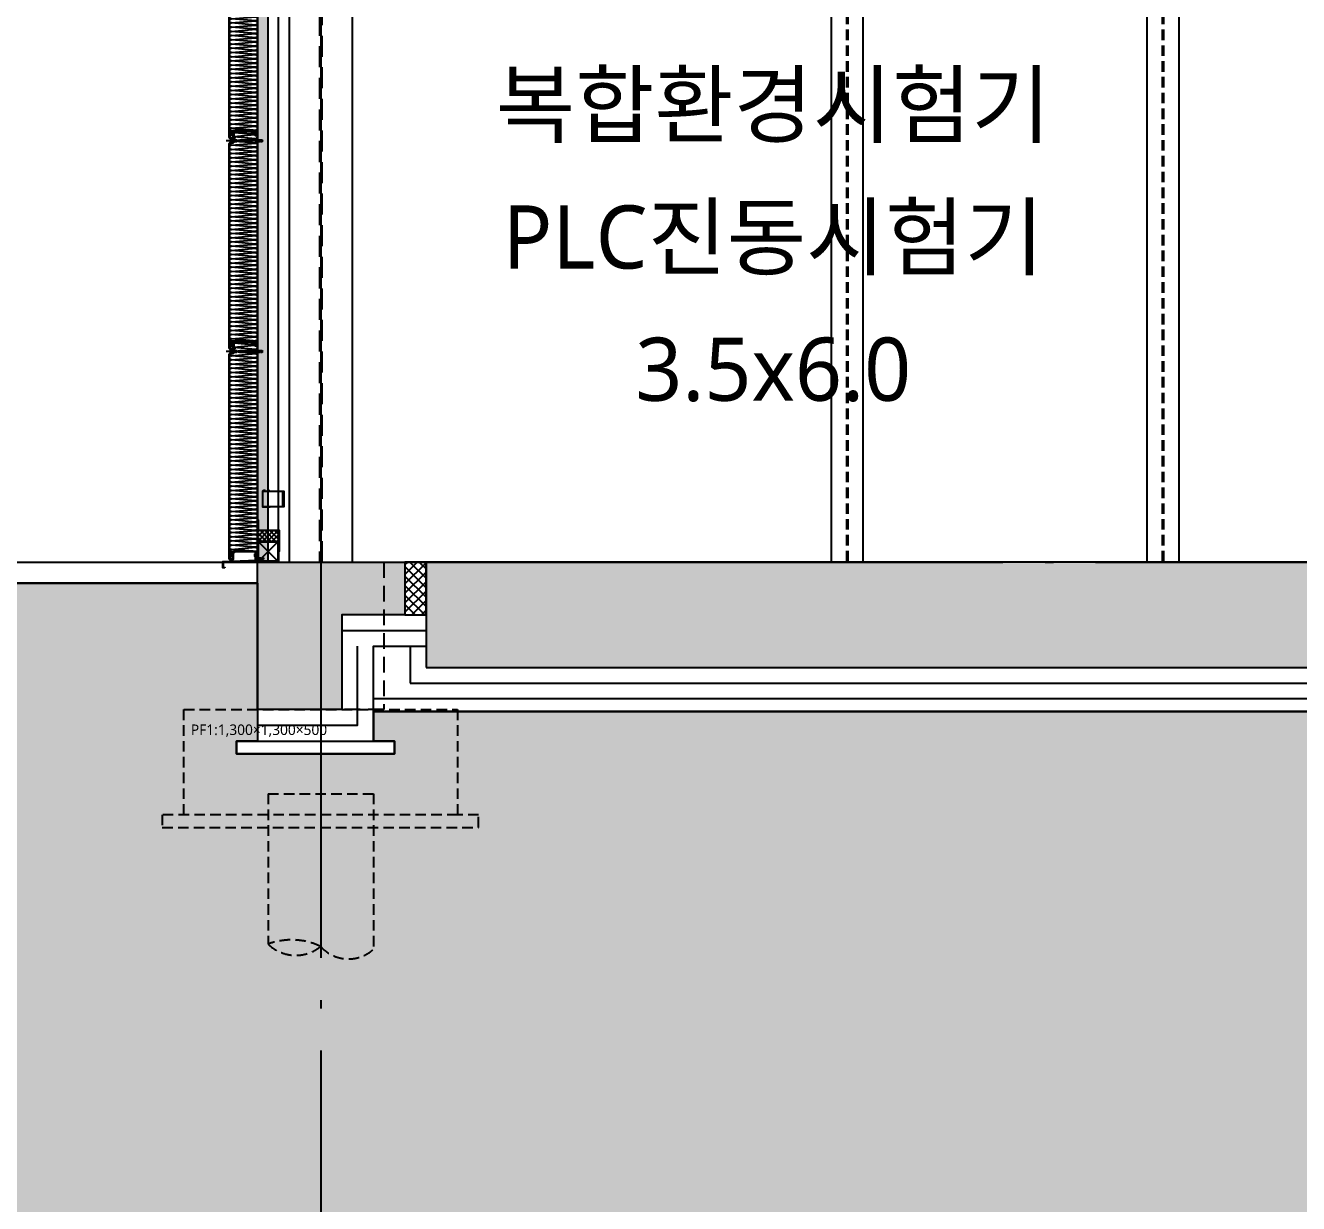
# Model space of a CAD drawing. Header units: millimetres. Extents: x 0 to 672800, y 0 to 118800.
# Drawn here: x 39848 to 45894, y 68949 to 74543 of the extents above; entities that cross this region are included whole.
import ezdxf
from ezdxf.enums import TextEntityAlignment as Align

# ---------------------------------------------------------------- set-up
doc = ezdxf.new("R2010")
doc.units = ezdxf.units.MM
doc.header["$LTSCALE"] = 200
for name, pattern in [('CEN-GAUN', [32.2, 30, -1, 0.2, -1]), ('CONTINOUS', [0]), ('HID2-AGI', [3.75, 2.5, -1.25]), ('HIDDEN', [0.375, 0.25, -0.125])]:
    doc.linetypes.add(name, pattern=pattern)
doc.layers.get('DEFPOINTS').update_dxf_attribs({"color": 137})
for name, color, linetype in [('0-S-col', 4, 'Continuous'), ('01단열재', 252, 'Continuous'), ('01하지철물', 253, 'Continuous'), ('0파일', 251, 'HIDDEN'), ('161', 161, 'Continuous'), ('5기초', 5, 'HIDDEN'), ('5기초버림콘크리트', 251, 'HIDDEN'), ('5버림콘크리트', 5, 'CONTINOUS'), ('A-CON', 2, 'Continuous'), ('A-sect_stl', 8, 'Continuous'), ('BOLT', 8, 'Continuous'), ('CEN', 1, 'CEN-GAUN'), ('CON', 2, 'Continuous'), ('ELE-8', 8, 'Continuous'), ('FLA', 2, 'Continuous'), ('HAT', 8, 'Continuous'), ('HAT-253', 253, 'Continuous'), ('HAT-254', 254, 'Continuous'), ('HAT-INS1', 252, 'Continuous'), ('Insul', 252, 'Continuous'), ('PANEL', 6, 'Continuous'), ('S-COL', 2, 'Continuous'), ('S-RCG', 5, 'HID2-AGI'), ('SOL-253', 253, 'Continuous'), ('squrepipe', 252, 'Continuous'), ('STL', 4, 'Continuous'), ('SYP_BOLT', 9, 'Continuous'), ('SYP_FLASHING', 5, 'Continuous'), ('SYP_INSUL', 252, 'Continuous'), ('SYP_STEEL', 4, 'Continuous'), ('WALL', 2, 'Continuous')]:
    doc.layers.add(name, color=color, linetype=linetype)
doc.layers.add('TXT-1', color=137, linetype='Continuous', plot=False)
doc.styles.add('스타일1', font='malgun.ttf')
doc.linetypes.add('INSUL50', pattern='A,0.00254,-2.54,[134,ltypeshp.shx,S=6.25,R=0,X=-2.54,Y=0],-19.92,[134,ltypeshp.shx,S=6.25,R=180,X=2.54,Y=0],-2.54', length=25.00254)

# ---------------------------------------------------------------- blocks, each defined once
blk = doc.blocks.new('SDS32')
at = {"layer": 'SYP_BOLT'}
for p, q in [((-5, 2.1), (-8, 1)), ((8, 1), (-8, 1)), ((-8, 1), (-8, 0)), ((8, 0), (-8, 0)), ((-3, 0.3), (-3.5, 0)), ((-3, 0), (-3, -3.7)), ((-2.5, 9.1), (-2.5, 3.1)), ((2.5, 3.1), (2.5, 9.1)), ((3, 0), (3, -5.7)), ((5, 2.1), (8, 1)), ((8, 1), (8, 0)), ((-3, -3.7), (-3.5, -4)), ((3.8, -6.5), (-3.5, -4)), ((-3.5, -4), (-3, -4.7)), ((-3, -5.7), (-3.5, -6)), ((3.8, -8.5), (-3.5, -6)), ((-3.5, -6), (-3, -6.7)), ((-3, -7.7), (-3.5, -8)), ((3.8, -10.5), (-3.5, -8)), ((-3.5, -8), (-3, -8.7)), ((-3, -9.7), (-3.5, -10)), ((-3.5, -10), (-3, -10.7)), ((3.8, -12.5), (-3.5, -10)), ((-3, -11.7), (-3.5, -12)), ((3.8, -14.5), (-3.5, -12)), ((-3.5, -12), (-3, -12.7)), ((-3, -13.7), (-3.5, -14)), ((3.8, -16.5), (-3.5, -14)), ((-3.5, -14), (-3, -14.7)), ((-3, -15.7), (-3.5, -16)), ((3.8, -18.5), (-3.5, -16)), ((-3.5, -16), (-3, -16.7)), ((-3, -17.7), (-3.5, -18)), ((3.8, -20.5), (-3.5, -18)), ((-3.5, -18), (-3, -18.7)), ((3, -5.7), (-3, -3.7)), ((3, -6.7), (-3, -4.7)), ((-3, -4.7), (-3, -5.7)), ((3, -7.7), (-3, -5.7)), ((3, -8.7), (-3, -6.7)), ((-3, -6.7), (-3, -7.7)), ((3, -9.7), (-3, -7.7)), ((-3, -8.7), (-3, -9.7)), ((3, -10.7), (-3, -8.7)), ((3, -11.7), (-3, -9.7)), ((3, -12.7), (-3, -10.7)), ((-3, -10.7), (-3, -11.7)), ((3, -13.7), (-3, -11.7)), ((3, -14.7), (-3, -12.7)), ((-3, -12.7), (-3, -13.7)), ((3, -15.7), (-3, -13.7)), ((3, -16.7), (-3, -14.7)), ((-3, -14.7), (-3, -15.7)), ((3, -17.7), (-3, -15.7)), ((3, -18.7), (-3, -16.7)), ((-3, -16.7), (-3, -17.7)), ((3, -19.7), (-3, -17.7)), ((-3, -18.7), (-3, -21)), ((3, -20.7), (-3, -18.7)), ((3, -5.7), (3.8, -6.5)), ((3.8, -6.5), (3, -6.7)), ((3, -6.7), (3, -7.7)), ((3, -7.7), (3.8, -8.5)), ((3.8, -8.5), (3, -8.7)), ((3, -8.7), (3, -9.7)), ((3, -9.7), (3.8, -10.5)), ((3.8, -10.5), (3, -10.7)), ((3, -10.7), (3, -11.7)), ((3, -11.7), (3.8, -12.5)), ((3.8, -12.5), (3, -12.7)), ((3, -12.7), (3, -13.7)), ((3, -13.7), (3.8, -14.5)), ((3.8, -14.5), (3, -14.7)), ((3, -14.7), (3, -15.7)), ((3, -15.7), (3.8, -16.5)), ((3.8, -16.5), (3, -16.7)), ((3, -16.7), (3, -17.7)), ((3, -17.7), (3.8, -18.5)), ((3.8, -18.5), (3, -18.7)), ((3, -18.7), (3, -19.7)), ((3, -19.7), (3.8, -20.5)), ((3.8, -20.5), (3, -20.7)), ((3, -20.7), (3, -22))]:
    blk.add_line(p, q, dxfattribs=at)
blk.add_lwpolyline([(5, 3.1), (5, 2.1), (-5, 2.1), (-5, 3.1)], close=True, dxfattribs=at)
for points in [[(4, 3.1), (4, 9.1), (-4, 9.1), (-4, 3.1)], [(0, -32), (-1, -23), (-3, -21), (-1, -20), (3, -22)], [(3, -22), (3, -27), (0, -32), (-3, -27), (-3, -21)]]:
    blk.add_lwpolyline(points, dxfattribs=at)
at = {"layer": 'SYP_BOLT', "color": 0}
blk.add_solid([(8, 1), (-8, 1), (8, 0), (-8, 0)], dxfattribs=at)
blk = doc.blocks.new('WEL')
at = {"layer": 'SYP_STEEL', "color": 251}
for centre, end in [((0, 0), 180), ((2, 0), 120), ((4, 0), 120), ((6, 0), 120), ((8, 0), 120)]:
    blk.add_arc(centre, 2, 0, end, dxfattribs=at)
blk = doc.blocks.new('P100X100')
at = {"layer": 'squrepipe', "color": 1}
for p, q in [((-45.5, 45.5), (45.5, -45.5)), ((45.5, 45.5), (-45.5, -45.5)), ((-45.5, 45.5), (45.5, -45.5)), ((45.5, 45.5), (-45.5, -45.5)), ((-45.5, 45.5), (45.5, -45.5)), ((45.5, 45.5), (-45.5, -45.5)), ((-45.5, 45.5), (45.5, -45.5)), ((45.5, 45.5), (-45.5, -45.5))]:
    blk.add_line(p, q, dxfattribs=at)
at = {"layer": 'squrepipe', "color": 8}
for points in [[(-50, -50), (50, -50), (50, 50), (-50, 50)], [(-45.5, -45.5), (45.5, -45.5), (45.5, 45.5), (-45.5, 45.5)]]:
    blk.add_lwpolyline(points, close=True, dxfattribs=at)
blk = doc.blocks.new('PANEL-SIL1')
at = {"layer": 'HAT'}
h = blk.add_hatch(dxfattribs=at)
h.set_pattern_fill('ANSI37', color=256, scale=5)
h.set_pattern_definition([(45, (-37874.998, 100828.325), (-11.2253202, 11.2253202), []), (135, (-37874.998, 100828.325), (-11.2253202, -11.2253202), [])])
h.paths.add_polyline_path([(-125, 100), (-25, 100), (-25, 150), (-125, 150)])
at = {"layer": 'FLA', "color": 6}
blk.add_lwpolyline([(-280, -28), (-290, -28), (-290, 2), (-126.6, 9.5), (-126.6, 30), (-125, 30), (-125, 8), (-288.4, 0.5), (-288.4, -26.4), (-280, -26.4)], close=True, dxfattribs=at)
at = {"layer": 'STL'}
blk.add_lwpolyline([(-125, 200), (-123, 200), (-123, 152), (-23, 152), (-23, 50), (-25, 50), (-25, 150), (-125, 150), (-125, 200)], dxfattribs=at)
at = {"layer": 'SYP_FLASHING', "color": 251}
blk.add_lwpolyline([(-138.6, 39.1), (-136.3, 39.1), (-136.3, 28.1), (-127, 28.1, -0.414214), (-125, 26.1), (-125, 8.1), (-127.3, 8.1), (-127.3, 25.8), (-136.6, 25.8, -0.414214), (-138.6, 27.8)], format="xyb", close=True, dxfattribs=at)
at = {"layer": 'SYP_STEEL', "color": 251}
for p, q in [((-6, 337.5), (-6, 262.5)), ((-100, 262.5), (-65, 262.5))]:
    blk.add_line(p, q, dxfattribs=at)
blk.add_lwpolyline([(-100, 337.5), (0, 337.5), (0, 262.5), (-100, 262.5)], close=True, dxfattribs=at)
for centre, end in [((-100, 335.5), 210), ((-100, 333.5), 210), ((-100, 331.5), 210), ((-100, 329.5), 210), ((-100, 327.5), 210), ((-100, 325.5), 210), ((-100, 323.5), 210), ((-100, 321.5), 210), ((-100, 319.5), 270)]:
    blk.add_arc(centre, 2, 90, end, dxfattribs=at)
at = {"layer": 'A-sect_stl', "extrusion": (0, 0, -1), "zscale": -1}
blk.add_blockref('P100X100', (75, 50), dxfattribs=at)
at = {"layer": 'BOLT', "color": 0, "rotation": 90}
blk.add_blockref('SDS32', (-127.3, 17.2), dxfattribs=at)
at = {"layer": 'SYP_STEEL', "color": 251}
for p in [(-98, 337.5), (-78.3, 337.5)]:
    blk.add_blockref('WEL', p, dxfattribs=at)
at = {"layer": 'SYP_STEEL', "color": 251, "rotation": 90}
blk.add_blockref('WEL', (-100, 264.5), dxfattribs=at)
at = {"layer": 'SYP_STEEL', "color": 251, "extrusion": (0, 0, -1), "zscale": -1, "rotation": 180}
for p in [(98, 262.5), (78.3, 262.5)]:
    blk.add_blockref('WEL', p, dxfattribs=at)
blk = doc.blocks.new('SCW-1')
at = {"layer": 'BOLT', "color": 8, "linetype": 'HIDDEN', "ltscale": 0.5}
for p, q in [((150, 3), (150, 9)), ((154.1, 12), (151.1, 9)), ((151.1, 9), (151.1, 3)), ((151.1, 3), (154.1, 0)), ((153.1, 5.4), (153.1, 6.6)), ((153.1, 6.6), (154.5, 6.6)), ((154.5, 5.4), (153.1, 5.4)), ((154.5, 12), (154.1, 12)), ((154.1, 0), (154.5, 0)), ((154.5, 6.6), (154.5, 12)), ((154.5, 0), (154.5, 5.4))]:
    blk.add_line(p, q, dxfattribs=at)
for points in [[(0, 6), (9, 7), (11, 9), (12, 7), (10, 3)], [(10, 3), (5, 3), (0, 6), (5, 9), (11, 9)], [(150, 3), (10, 3)], [(11, 9), (150, 9)]]:
    blk.add_lwpolyline(points, dxfattribs=at)
for centre, start, end in [((150.6, 9.2), 199.47122, 340.52878), ((150.6, 2.8), 19.47122, 160.52878)]:
    blk.add_arc(centre, 0.6, start, end, dxfattribs=at)
blk = doc.blocks.new('PANEL-135')
at = {"layer": '161'}
for p, q in [((150, 0), (0, 0)), ((150, -1000), (0, -1000))]:
    blk.add_line(p, q, dxfattribs=at)
at = {"layer": 'BOLT', "color": 8, "linetype": 'HIDDEN', "ltscale": 0.5}
for p, q in [((37.8, 20.4), (41.2, 17)), ((37.8, 19.3), (40.8, 16.3)), ((37.8, 8.7), (40.8, 11.7)), ((37.8, 7.6), (41.2, 11)), ((37.8, 6.4), (41.2, 3)), ((37.8, 5.3), (40.8, 2.3)), ((41.2, 17), (41.2, 11)), ((41.2, 3), (41.2, -3)), ((37.8, -5.3), (40.8, -2.3)), ((37.8, -6.1), (37.8, -6.1)), ((38.6, -5.6), (41.2, -3))]:
    blk.add_line(p, q, dxfattribs=at)
at = {"layer": 'HAT-INS1'}
for points in [[(37.8, 21.4), (137, 30)], [(137, 30.5), (39.6, 38.9)]]:
    blk.add_lwpolyline(points, dxfattribs=at)
for points in [[(147.4, 26.4, -0.625476), (139.5, 10.2), (37.8, 19.1)], [(37.8, 1.4), (139.5, 10.2, -1), (139.5, -9.8), (37.8, -0.9)], [(25.8, -19.8), (139.5, -9.8, -1), (139.5, -29.8), (25.8, -19.8), (25.8, -19.8, 1), (25.8, -39.8, 1)], [(25.8, -39.8), (139.5, -29.8, -1), (139.5, -49.8), (25.8, -39.8), (25.8, -39.8, 1), (25.8, -59.8, 1)], [(25.8, -59.8), (139.5, -49.8, -1), (139.5, -69.8), (25.8, -59.8), (25.8, -59.8, 1), (25.8, -79.8, 1)], [(16.1, -12.4, 0.338737), (25.8, -19.8)], [(25.8, -79.8), (139.5, -69.8, -1), (139.5, -89.8), (25.8, -79.8), (25.8, -79.8, 1), (25.8, -99.8, 1)], [(25.8, -99.8), (139.5, -89.8, -1), (139.5, -109.8), (25.8, -99.8), (25.8, -99.8, 1), (25.8, -119.8, 1)], [(25.8, -119.8), (139.5, -109.8, -1), (139.5, -129.8), (25.8, -119.8), (25.8, -119.8, 1), (25.8, -139.8, 1)], [(25.8, -139.8), (139.5, -129.8, -1), (139.5, -149.8), (25.8, -139.8), (25.8, -139.8, 1), (25.8, -159.8, 1)], [(25.8, -159.8), (139.5, -149.8, -1), (139.5, -169.8), (25.8, -159.8), (25.8, -159.8, 1), (25.8, -179.8, 1)], [(25.8, -179.8), (139.5, -169.8, -1), (139.5, -189.8), (25.8, -179.8), (25.8, -179.8, 1), (25.8, -199.8, 1)], [(25.8, -199.8), (139.5, -189.8, -1), (139.5, -209.8), (25.8, -199.8), (25.8, -199.8, 1), (25.8, -219.8, 1)], [(25.8, -219.8), (139.5, -209.8, -1), (139.5, -229.8), (25.8, -219.8), (25.8, -219.8, 1), (25.8, -239.8, 1)], [(25.8, -239.8), (139.5, -229.8, -1), (139.5, -249.8), (25.8, -239.8), (25.8, -239.8, 1), (25.8, -259.8, 1)], [(25.8, -259.8), (139.5, -249.8, -1), (139.5, -269.8), (25.8, -259.8), (25.8, -259.8, 1), (25.8, -279.8, 1)], [(25.8, -279.8), (139.5, -269.8, -1), (139.5, -289.8), (25.8, -279.8), (25.8, -279.8, 1), (25.8, -299.8, 1)], [(25.8, -299.8), (139.5, -289.8, -1), (139.5, -309.8), (25.8, -299.8), (25.8, -299.8, 1), (25.8, -319.8, 1)], [(25.8, -319.8), (139.5, -309.8, -1), (139.5, -329.8), (25.8, -319.8), (25.8, -319.8, 1), (25.8, -339.8, 1)], [(25.8, -339.8), (139.5, -329.8, -1), (139.5, -349.8), (25.8, -339.8), (25.8, -339.8, 1), (25.8, -359.8, 1)], [(25.8, -359.8), (139.5, -349.8, -1), (139.5, -369.8), (25.8, -359.8), (25.8, -359.8, 1), (25.8, -379.8, 1)], [(25.8, -379.8), (139.5, -369.8, -1), (139.5, -389.8), (25.8, -379.8), (25.8, -379.8, 1), (25.8, -399.8, 1)], [(25.8, -399.8), (139.5, -389.8, -1), (139.5, -409.8), (25.8, -399.8), (25.8, -399.8, 1), (25.8, -419.8, 1)], [(25.8, -419.8), (139.5, -409.8, -1), (139.5, -429.8), (25.8, -419.8), (25.8, -419.8, 1), (25.8, -439.8, 1)], [(25.8, -439.8), (139.5, -429.8, -1), (139.5, -449.8), (25.8, -439.8), (25.8, -439.8, 1), (25.8, -459.8, 1)], [(25.8, -459.8), (139.5, -449.8, -1), (139.5, -469.8), (25.8, -459.8), (25.8, -459.8, 1), (25.8, -479.8, 1)], [(25.8, -479.8), (139.5, -469.8, -1), (139.5, -489.8), (25.8, -479.8), (25.8, -479.8, 1), (25.8, -499.8, 1)], [(25.8, -499.8), (139.5, -489.8, -1), (139.5, -509.8), (25.8, -499.8), (25.8, -499.8, 1), (25.8, -519.8, 1)], [(25.8, -519.8), (139.5, -509.8, -1), (139.5, -529.8), (25.8, -519.8), (25.8, -519.8, 1), (25.8, -539.8, 1)], [(25.8, -539.8), (139.5, -529.8, -1), (139.5, -549.8), (25.8, -539.8), (25.8, -539.8, 1), (25.8, -559.8, 1)], [(25.8, -559.8), (139.5, -549.8, -1), (139.5, -569.8), (25.8, -559.8), (25.8, -559.8, 1), (25.8, -579.8, 1)], [(25.8, -579.8), (139.5, -569.8, -1), (139.5, -589.8), (25.8, -579.8), (25.8, -579.8, 1), (25.8, -599.8, 1)], [(25.8, -599.8), (139.5, -589.8, -1), (139.5, -609.8), (25.8, -599.8), (25.8, -599.8, 1), (25.8, -619.8, 1)], [(25.8, -619.8), (139.5, -609.8, -1), (139.5, -629.8), (25.8, -619.8), (25.8, -619.8, 1), (25.8, -639.8, 1)], [(25.8, -639.8), (139.5, -629.8, -1), (139.5, -649.8), (25.8, -639.8), (25.8, -639.8, 1), (25.8, -659.8, 1)], [(25.8, -659.8), (139.5, -649.8, -1), (139.5, -669.8), (25.8, -659.8), (25.8, -659.8, 1), (25.8, -679.8, 1)], [(25.8, -679.8), (139.5, -669.8, -1), (139.5, -689.8), (25.8, -679.8), (25.8, -679.8, 1), (25.8, -699.8, 1)], [(25.8, -699.8), (139.5, -689.8, -1), (139.5, -709.8), (25.8, -699.8), (25.8, -699.8, 1), (25.8, -719.8, 1)], [(25.8, -719.8), (139.5, -709.8, -1), (139.5, -729.8), (25.8, -719.8), (25.8, -719.8, 1), (25.8, -739.8, 1)], [(25.8, -739.8), (139.5, -729.8, -1), (139.5, -749.8), (25.8, -739.8), (25.8, -739.8, 1), (25.8, -759.8, 1)], [(25.8, -759.8), (139.5, -749.8, -1), (139.5, -769.8), (25.8, -759.8), (25.8, -759.8, 1), (25.8, -779.8, 1)], [(25.8, -779.8), (139.5, -769.8, -1), (139.5, -789.8), (25.8, -779.8), (25.8, -779.8, 1), (25.8, -799.8, 1)], [(25.8, -799.8), (139.5, -789.8, -1), (139.5, -809.8), (25.8, -799.8), (25.8, -799.8, 1), (25.8, -819.8, 1)], [(25.8, -819.8), (139.5, -809.8, -1), (139.5, -829.8), (25.8, -819.8), (25.8, -819.8, 1), (25.8, -839.8, 1)], [(25.8, -839.8), (139.5, -829.8, -1), (139.5, -849.8), (25.8, -839.8), (25.8, -839.8, 1), (25.8, -859.8, 1)], [(25.8, -859.8), (139.5, -849.8, -1), (139.5, -869.8), (25.8, -859.8), (25.8, -859.8, 1), (25.8, -879.8, 1)], [(25.8, -879.8), (139.5, -869.8, -1), (139.5, -889.8), (25.8, -879.8), (25.8, -879.8, 1), (25.8, -899.8, 1)], [(25.8, -899.8), (139.5, -889.8, -1), (139.5, -909.8), (25.8, -899.8), (25.8, -899.8, 1), (25.8, -919.8, 1)], [(25.8, -919.8), (139.5, -909.8, -1), (139.5, -929.8), (25.8, -919.8), (25.8, -919.8, 1), (25.8, -939.8, 1)], [(129.1, -948.8), (25.8, -939.8), (25.8, -939.8, 0.541794), (16.7, -953.8, 0.541794)], [(25.8, -939.8), (139.5, -929.8, -1), (139.5, -949.8), (138.9, -949.7)]]:
    blk.add_lwpolyline(points, format="xyb", dxfattribs=at)
at = {"layer": 'Insul', "color": 251}
for p, q in [((18.3, -964.5), (18.3, -973.7)), ((32.3, -964.5), (18.3, -964.5)), ((32.3, -964.5), (32.3, -973.7)), ((32.3, -973.7), (18.3, -973.7)), ((18.3, -974.7), (18.3, -983)), ((32.3, -974.7), (18.3, -974.7)), ((29, -986.4), (21.7, -986.4)), ((32.3, -974.7), (32.3, -983))]:
    blk.add_line(p, q, dxfattribs=at)
for points in [[(135.1, 38.5), (136, 38.5, 0.414214), (136.3, 38.8), (136.3, 39), (136.3, 39.5, 0.414214), (133.3, 42.5), (128.3, 43.2), (120.8, 43.2, -0.414214), (120.3, 43.7), (120.3, 44, -0.414214), (120.8, 44.5), (133.9, 44.5), (135.5, 44.1, 0.487928), (135.9, 44.4), (135.9, 44.5, 0.414214), (133.9, 46.5), (82.3, 46.5), (40.6, 46.5, 0.414214), (38.6, 44.5), (38.6, 44.4, 0.487928), (39, 44.1), (40.6, 44.5), (53.7, 44.5, -0.414214), (54.2, 44), (54.2, 43.7, -0.414214), (53.7, 43.2), (46.1, 43.2), (41.1, 42.5, 0.414214), (38.1, 39.5), (38.1, 39), (38.1, 38.8, 0.414214), (38.4, 38.5), (39.3, 38.5, 0.414214), (39.6, 38.8), (39.6, 39, -0.414214), (41.1, 40.5), (46.1, 41.2), (54.7, 41.2, 0.414214), (56.2, 42.7), (56.2, 44, -0.414214), (56.7, 44.5), (82.3, 44.5), (117.8, 44.5, -0.414214), (118.3, 44), (118.3, 42.7, 0.414214), (119.8, 41.2), (128.3, 41.2), (133.3, 40.5, -0.414214), (134.8, 39), (134.8, 38.8, 0.414214)], [(135.1, 38.5), (136, 38.5, 0.414214), (136.3, 38.8), (136.3, 39), (136.3, 39.5, 0.414214), (133.3, 42.5), (128.3, 43.2), (120.8, 43.2, -0.414214), (120.3, 43.7), (120.3, 44, -0.414214), (120.8, 44.5), (133.9, 44.5), (135.5, 44.1, 0.487928), (135.9, 44.4), (135.9, 44.5, 0.414214), (133.9, 46.5), (82.3, 46.5), (40.6, 46.5, 0.414214), (38.6, 44.5), (38.6, 44.4, 0.487928), (39, 44.1), (40.6, 44.5), (53.7, 44.5, -0.414214), (54.2, 44), (54.2, 43.7, -0.414214), (53.7, 43.2), (46.1, 43.2), (41.1, 42.5, 0.414214), (38.1, 39.5), (38.1, 39), (38.1, 38.8, 0.414214), (38.4, 38.5), (39.3, 38.5, 0.414214), (39.6, 38.8), (39.6, 39, -0.414214), (41.1, 40.5), (46.1, 41.2), (54.7, 41.2, 0.414214), (56.2, 42.7), (56.2, 44, -0.414214), (56.7, 44.5), (82.3, 44.5), (117.8, 44.5, -0.414214), (118.3, 44), (118.3, 42.7, 0.414214), (119.8, 41.2), (128.3, 41.2), (133.3, 40.5, -0.414214), (134.8, 39), (134.8, 38.8, 0.414214)], [(148.7, -968.9, -0.414214), (146.2, -971.4), (142.9, -971.4, -0.414214), (140.4, -968.9), (140.4, -953.8, 0.414214), (139.4, -952.8), (136.9, -952.8), (136.9, -951.8), (39, -951.8), (39, -952.8), (35.1, -952.8, 0.414214), (34.1, -953.8), (34.1, -983, -0.414191), (29.1, -988), (21.7, -988, -0.414236), (16.7, -983), (16.7, -949.8), (37, -949.8), (37, -948.8), (138.9, -948.8), (138.9, -949.8), (148.7, -949.8)], [(148.7, -968.9, -0.414214), (146.2, -971.4), (142.9, -971.4, -0.414214), (140.4, -968.9), (140.4, -953.8, 0.414214), (139.4, -952.8), (136.9, -952.8), (136.9, -951.8), (39, -951.8), (39, -952.8), (35.1, -952.8, 0.414214), (34.1, -953.8), (34.1, -983, -0.414191), (29.1, -988), (21.7, -988, -0.414236), (16.7, -983), (16.7, -949.8), (37, -949.8), (37, -948.8), (138.9, -948.8), (138.9, -949.8), (148.7, -949.8)], [(142, -951.4), (147, -951.4), (147, -968.9, -0.414214), (146.2, -969.7), (142.9, -969.7, -0.414214), (142, -968.9)]]:
    blk.add_lwpolyline(points, format="xyb", close=True, dxfattribs=at)
blk.add_lwpolyline([(32.3, -952.5), (32.3, -963.5), (18.3, -963.5), (18.3, -952.5)], close=True, dxfattribs=at)
for centre, start, end in [((21.7, -983), 180, 270.00431), ((29, -983), 270.00431, 0)]:
    blk.add_arc(centre, 3.35, start, end, dxfattribs=at)
at = {"layer": 'PANEL', "ltscale": 3}
for points in [[(44, 43.3), (44, 44.1), (39, 44.1, 0.414214), (37, 42.1), (37, -3.7, -0.39552), (32.8, -8.2), (19.7, -9.1, 0.39896), (15, -14.1), (15, -444.5), (15, -983.8, 0.414242), (20, -988.8), (31.5, -988.8, 0.414191), (35, -985.3), (35, -953.3), (42, -953.3), (42, -952.5), (34.2, -952.5), (34.2, -985.3, -0.414191), (31.5, -988), (20, -988, -0.414242), (15.8, -983.8), (15.8, -444.5), (15.8, -14.1, -0.399273), (19.8, -9.9), (32.8, -9, 0.39552), (37.8, -3.7), (37.8, 42.1, -0.414214), (39, 43.3), (44, 43.3)], [(130.5, 44.1), (130.5, 44.1), (130.5, 43.6), (135.5, 43.6, -0.414214), (137, 42.1), (137, 28.4, 0.414214), (139, 26.4), (148, 26.4, -0.414214), (149.5, 24.9), (149.5, -391.9), (149.5, -969.9, -0.414214), (148, -971.4), (141, -971.4, -0.414214), (139.5, -969.9), (139.5, -952.8), (137, -952.8), (137, -953.3), (139, -953.3), (139, -969.9, 0.414214), (141, -971.9), (148, -971.9, 0.414214), (150, -969.9), (150, -391.9), (150, 24.9, 0.414214), (148, 26.9), (139, 26.9, -0.414214), (137.5, 28.4), (137.5, 42.1, 0.414214), (135.5, 44.1), (130.5, 44.1)]]:
    blk.add_lwpolyline(points, format="xyb", dxfattribs=at)
at = {"layer": 'SYP_INSUL'}
for points in [[(37.8, 41.4), (38.9, 41.5)], [(38.1, 39), (37.8, 39.1)], [(56.2, 43.2), (70.1, 44.5)]]:
    blk.add_lwpolyline(points, dxfattribs=at)
at = {"layer": 'WALL', "color": 3}
blk.add_line((44, 43.3), (44, 43.3), dxfattribs=at)
at = {"xscale": -1}
blk.add_blockref('SCW-1', (176.2, -6), dxfattribs=at)
blk = doc.blocks.new('WC1-ELE1')
at = {"layer": '0-S-col', "color": 8}
blk.add_lwpolyline([(0, 5604), (150, 5604), (150, 0), (0, 0)], close=True, dxfattribs=at)
at = {"layer": 'HAT-253', "color": 251, "linetype": 'HIDDEN'}
for p, q in [((72, 5604), (72, 0)), ((78, 5604), (78, 0))]:
    blk.add_line(p, q, dxfattribs=at)
blk = doc.blocks.new('pile(500)-section')
at = {"layer": '0파일'}
for p, q in [((-250, 0), (-250, -714.2)), ((-250, 0), (250, 0)), ((250, 0), (250, -739.4))]:
    blk.add_line(p, q, dxfattribs=at)
for points in [[(-250, -714.2, -0.201908), (0, -725.4, 0.417045), (250, -739.4)], [(-250, -714.2, 0.379922), (0, -725.4)]]:
    blk.add_lwpolyline(points, format="xyb", dxfattribs=at)
blk = doc.blocks.new('S-PF1-S1')
at = {"layer": '5기초'}
blk.add_lwpolyline([(-650, -800), (650, -800), (650, -1300), (-650, -1300)], close=True, dxfattribs=at)
at = {"layer": '5기초버림콘크리트'}
blk.add_lwpolyline([(650, -1300), (-752.5, -1300), (-752.5, -1360), (750, -1360), (750, -1300), (650, -1300)], dxfattribs=at)
at = {"layer": '0파일'}
blk.add_blockref('pile(500)-section', (0, -1200), dxfattribs=at)
at = {"layer": 'DEFPOINTS', "style": '스타일1'}
blk.add_text('PF1:1,300×1,300×500', height=50, dxfattribs=at).set_placement((-616.6, -896.2), align=Align.MIDDLE_LEFT)

msp = doc.modelspace()

# ---------------------------------------------------------------- hatches: boundary and pattern name
at = {"layer": 'ELE-8'}
h = msp.add_hatch(dxfattribs=at)
h.set_pattern_fill('ANSI37', color=251, scale=10)
h.set_pattern_definition([(45, (-3e-11, -2446.667), (-22.45064, 22.45064), []), (135, (-3e-11, -2446.667), (-22.45064, -22.45064), [])])
h.paths.add_polyline_path([(41650, 71744.9), (41750, 71744.9), (41750, 71994.9), (41650, 71994.9)])
at = {"layer": 'HAT-253'}
h = msp.add_hatch(dxfattribs=at)
h.set_pattern_fill('ANSI38', color=256, scale=5)
h.set_pattern_definition([(45, (3e-10, -34803.98), (-11.2253202, 11.2253202), []), (135, (3e-10, -34803.98), (-33.6759605, 11.2253202), [39.6875, -23.8125])])
h.paths.add_polyline_path([(40950, 71994.9), (41000, 71994.9), (41000, 77344.9), (52900, 77344.9), (52900, 71994.9), (52950, 71994.9), (52950, 77394.9), (40950, 77394.9)])
at = {"layer": 'HAT-254'}
h = msp.add_hatch(color=256, dxfattribs=at)
h.dxf.hatch_style = 1
h.paths.add_polyline_path([(40950, 71744.9), (40950, 71994.9), (41650, 71994.9), (41650, 71744.9), (41350, 71744.9), (41350, 71294.9), (40950, 71294.9)])
h = msp.add_hatch(color=256, dxfattribs=at)
h.dxf.hatch_style = 1
h.paths.add_polyline_path([(41750, 71494.9), (47750, 71494.9), (47750, 71994.9), (41750, 71994.9)])
at = {"layer": 'SOL-253'}
h = msp.add_hatch(color=256, dxfattribs=at)
h.dxf.hatch_style = 1
h.paths.add_polyline_path([(40950, 71894.9), (40950, 71144.9), (40850, 71144.9), (40850, 71084.9), (41600, 71084.9), (41600, 71144.9), (41500, 71144.9), (41500, 71284.9), (48000, 71284.9), (48000, 71344.9), (47900, 71344.9), (47900, 71534.9), (75550, 71534.9), (75550, 70994.9), (75450, 70994.9), (75450, 70934.9), (90800, 70934.9), (90800, 70144.9), (90700, 70144.9), (90700, 70084.9), (112850, 70084.9), (112850, 70294.9), (112850, 71294.9), (113150, 71294.9), (113150, 71444.9), (123250, 71444.9), (123250, 63994.9), (30250, 63994.9), (30250, 72044.9), (37815, 72044.9), (37815, 71794.9), (37765, 71794.9), (37765, 71544.9), (38065, 71544.9), (38065, 71794.9), (38015, 71794.9), (38015, 71894.9)])

# ---------------------------------------------------------------- linework, layer by layer
at = {"layer": '0-S-col', "color": 8}
msp.add_lwpolyline([(41150, 77994.9), (41100, 77994.9), (41100, 71994.9), (41400, 71994.9), (41400, 77994.9), (41350, 77994.9)], dxfattribs=at)
at = {"layer": '0-S-col', "color": 8, "linetype": 'HIDDEN', "ltscale": 2}
msp.add_lwpolyline([(41256, 77444.9), (41244, 77444.9), (41244, 71994.9), (41256, 71994.9)], close=True, dxfattribs=at)
at = {"layer": '01단열재'}
msp.add_line((40950, 71294.9), (40950, 71144.9), dxfattribs=at)
at = {"layer": '01단열재', "linetype": 'INSUL50', "ltscale": 0.015}
for points in [[(41350, 71669.9), (41750, 71669.9)], [(41675, 71594.9), (41675, 71419.9), (47825, 71419.9), (47825, 71669.9), (75625, 71669.9), (75625, 71069.9), (90875, 71069.9), (90875, 70219.9), (112850, 70219.9)], [(40950, 71219.9), (41425, 71219.9), (41425, 71594.9)]]:
    msp.add_lwpolyline(points, dxfattribs=at)
at = {"layer": '01단열재'}
msp.add_lwpolyline([(40950, 71144.9), (41500, 71144.9), (41500, 71594.9), (41750, 71594.9)], dxfattribs=at)
at = {"layer": '01하지철물'}
msp.add_line((41050, 71994.9), (41050, 79994.9), dxfattribs=at)
at = {"layer": '5버림콘크리트'}
for points in [[(47900, 71344.9), (48000, 71344.9), (48000, 71284.9), (41500, 71284.9), (41500, 71144.9), (41600, 71144.9), (41600, 71084.9), (40850, 71084.9), (40850, 71144.9), (40950, 71144.9)], [(47900, 71344.9), (41500, 71344.9)]]:
    msp.add_lwpolyline(points, dxfattribs=at)
at = {"layer": 'A-CON'}
msp.add_line((40950, 71894.9), (38015, 71894.9), dxfattribs=at)
msp.add_lwpolyline([(40950, 71744.9), (40950, 71744.9), (40950, 71994.9), (41650, 71994.9), (41650, 71744.9), (41350, 71744.9), (41350, 71294.9), (40950, 71294.9), (40950, 71744.9)], dxfattribs=at)
msp.add_lwpolyline([(41750, 71494.9), (47750, 71494.9), (47750, 71994.9), (41750, 71994.9)], close=True, dxfattribs=at)
at = {"layer": 'CEN'}
for p, q in [((41250, 88994.9), (41250, 63994.9)), ((32050, 71994.9), (117250, 71994.9))]:
    msp.add_line(p, q, dxfattribs=at)
at = {"layer": 'ELE-8', "color": 251}
msp.add_lwpolyline([(41750, 71994.9), (41650, 71994.9), (41650, 71744.9), (41750, 71744.9)], close=True, dxfattribs=at)
at = {"layer": 'Insul'}
for points in [[(40950, 71994.9), (41000, 71994.9), (41000, 77344.9), (52900, 77344.9), (52900, 71994.9), (52950, 71994.9), (52950, 77394.9), (40950, 77394.9), (40950, 71994.9)], [(41000, 71994.9), (41000, 77344.9), (52900, 77344.9), (52900, 71994.9)]]:
    msp.add_lwpolyline(points, dxfattribs=at)
at = {"layer": 'S-RCG', "ltscale": 0.15}
msp.add_lwpolyline([(40950, 71994.9), (41549.7, 71994.9), (41549.7, 71294.9), (40950, 71294.9)], close=True, dxfattribs=at)
at = {"layer": 'SOL-253'}
msp.add_lwpolyline([(38015, 71894.9), (40950, 71894.9), (40950, 71144.9), (40850, 71144.9), (40850, 71084.9), (41600, 71084.9), (41600, 71144.9), (41500, 71144.9), (41500, 71284.9), (48000, 71284.9), (48000, 71344.9), (47900, 71344.9), (47900, 71534.9), (75550, 71534.9)], dxfattribs=at)

# ---------------------------------------------------------------- block references
at = {"layer": 'CON'}
for name, p in [('PANEL-135', (40800, 74994.9)), ('PANEL-135', (40800, 73994.9)), ('PANEL-135', (40800, 72994.9)), ('PANEL-SIL1', (41075, 71994.9))]:
    msp.add_blockref(name, p, dxfattribs=at)
at = {"layer": 'HAT-253'}
for p in [(43675, 71994.9), (45174.7, 71994.9)]:
    msp.add_blockref('WC1-ELE1', p, dxfattribs=at)
at = {"layer": 'S-COL'}
msp.add_blockref('S-PF1-S1', (41249.8, 72094.9), dxfattribs=at)

# ---------------------------------------------------------------- texts
at = {"layer": 'TXT-1', "style": '스타일1'}
for s, p in [('복합환경시험기', (43399, 74167.3)), ('PLC진동시험기', (43399, 73538.9)), ('3.5x6.0', (43399, 72910.9))]:
    msp.add_text(s, height=300, dxfattribs=at).set_placement(p, align=Align.MIDDLE_CENTER)

doc.saveas('drawing.dxf')
